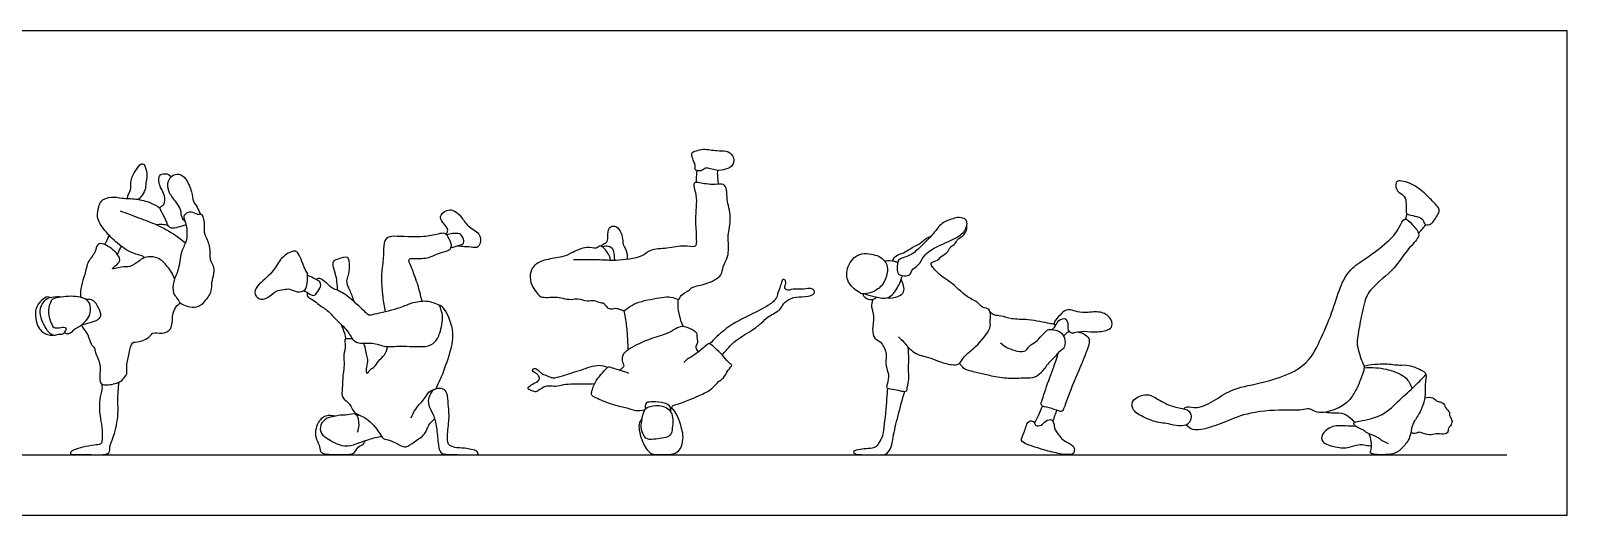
# Model space of a CAD drawing. Header units: millimetres. Extents: x 1.9 to 19.7, y 0.9 to 24.9.
# Drawn here: x 9.41 to 17.15, y 14.22 to 16.66 of the extents above; entities that cross this region are included whole.
import ezdxf

# ---------------------------------------------------------------- set-up
doc = ezdxf.new("R2010")
doc.units = ezdxf.units.MM
for name, color, linetype, true_color in [('AG-DIAGRAM', 7, 'Continuous', 0xfecc66), ('AG-PEOPLE', 7, 'Continuous', 0x66ccff), ('X-VPRT', 6, 'Continuous', 0xff00ff)]:
    doc.layers.add(name, color=color, linetype=linetype, true_color=true_color)

msp = doc.modelspace()

# ---------------------------------------------------------------- linework, layer by layer
at = {"layer": 'AG-DIAGRAM'}
msp.add_line((2.2184, 14.529), (16.8488, 14.529), dxfattribs=at)
at = {"layer": 'AG-PEOPLE'}
for points, knots in [([(12.7705, 15.9586), (12.7779, 15.9573), (12.7975, 15.9565), (12.8112, 15.9802), (12.8701, 15.9544), (12.912, 15.9642), (12.9597, 15.9838), (12.954, 16.0379), (12.9168, 16.0608), (12.8712, 16.0566), (12.8023, 16.0708), (12.7686, 16.0582), (12.7375, 16.052), (12.7491, 16.0184), (12.7561, 15.9985), (12.763, 15.9822), (12.7569, 15.9624), (12.7654, 15.9595), (12.7705, 15.9586)], [0, 0, 0, 0, 0.284504, 0.547022, 0.975666, 1.363523, 1.744647, 2.12357, 2.478927, 2.868623, 3.344467, 3.693323, 3.972533, 4.27888, 4.553021, 4.791703, 5.028508, 5.223668, 5.223668, 5.223668, 5.223668]), ([(9.9008, 15.8186), (9.9016, 15.8245), (9.9028, 15.8372), (9.9195, 15.8605), (9.9172, 15.9015), (9.9232, 15.9279), (9.947, 15.9678), (9.9793, 16.0079), (9.9968, 15.9604), (10.0007, 15.9312), (9.9919, 15.8961), (9.9938, 15.8593), (9.9696, 15.8286), (9.9604, 15.8186), (9.9555, 15.8139)], [0, 0, 0, 0, 0.237958, 0.53278, 0.885875, 1.178012, 1.573686, 1.912815, 2.246861, 2.566925, 2.898246, 3.238574, 3.579005, 3.833496, 3.833496, 3.833496, 3.833496]), ([(12.7661, 15.8991), (12.7664, 15.9054), (12.7671, 15.9181), (12.7692, 15.9451), (12.7705, 15.9586)], [0, 0, 0, 0, 0.2494342, 0.6147353, 0.6147353, 0.6147353, 0.6147353]), ([(12.8785, 15.8909), (12.8774, 15.8992), (12.8757, 15.9152), (12.8732, 15.9433), (12.8744, 15.9544), (12.8751, 15.9598)], [0, 0, 0, 0, 0.286312, 0.5874661, 0.8205396, 0.8205396, 0.8205396, 0.8205396]), ([(10.196, 15.686), (10.1823, 15.6808), (10.1553, 15.6741), (10.1229, 15.6653), (10.1041, 15.6791), (10.0929, 15.7212), (10.0587, 15.7696), (10.0712, 15.7796), (10.0894, 15.7863), (10.0908, 15.8371), (10.0655, 15.8697), (10.0507, 15.9369), (10.0913, 15.9477), (10.1132, 15.9366), (10.1216, 15.9285)], [0, 0, 0, 0, 0.37201, 0.686509, 0.928515, 1.310051, 1.724589, 1.90558, 2.133643, 2.503555, 2.885605, 3.312099, 3.621959, 3.954998, 3.954998, 3.954998, 3.954998]), ([(10.1899, 15.7047), (10.1842, 15.7104), (10.1719, 15.7231), (10.1722, 15.7635), (10.1472, 15.8004), (10.1094, 15.8442), (10.0998, 15.8909), (10.1182, 15.9341), (10.1619, 15.9472), (10.1984, 15.9187), (10.2265, 15.8529), (10.2295, 15.8034), (10.2532, 15.7766), (10.2633, 15.7514), (10.2681, 15.7389)], [0, 0, 0, 0, 0.275897, 0.619236, 0.994836, 1.421187, 1.800852, 2.167867, 2.515612, 2.878529, 3.354184, 3.745902, 4.071641, 4.428302, 4.428302, 4.428302, 4.428302]), ([(12.3339, 15.5067), (12.3327, 15.5171), (12.3303, 15.5327), (12.2868, 15.594), (12.2619, 15.5601), (12.2124, 15.5821), (12.1331, 15.541), (12.0909, 15.522), (12.0083, 15.5136), (11.9466, 15.4868), (11.9253, 15.4364), (11.933, 15.383), (11.9597, 15.3499), (11.9796, 15.3146), (12.0573, 15.3255), (12.0915, 15.3162), (12.1367, 15.3073), (12.1698, 15.3195), (12.2159, 15.2971), (12.2486, 15.311), (12.2823, 15.2926), (12.3014, 15.2945), (12.3115, 15.2726), (12.3336, 15.2591), (12.3566, 15.2688), (12.385, 15.2604), (12.405, 15.2492), (12.4416, 15.2911), (12.5501, 15.3145), (12.6435, 15.3305), (12.6826, 15.3021), (12.6848, 15.3364), (12.7347, 15.3554), (12.7392, 15.3735), (12.8146, 15.3849), (12.8999, 15.427), (12.8962, 15.4772), (12.9322, 15.5227), (12.9276, 15.6047), (12.9249, 15.633), (12.9474, 15.7272), (12.9171, 15.8098), (12.9231, 15.8596), (12.906, 15.8958), (12.8598, 15.8875), (12.817, 15.8909), (12.7843, 15.8963), (12.7557, 15.9024), (12.7514, 15.878), (12.7645, 15.8466), (12.7688, 15.7897), (12.7591, 15.7136), (12.7655, 15.6654), (12.7649, 15.6226), (12.7681, 15.5862), (12.7565, 15.5715), (12.7005, 15.5845), (12.6211, 15.5656), (12.5327, 15.5646), (12.4967, 15.5204), (12.356, 15.5027), (12.2816, 15.5112), (12.1912, 15.51), (12.1475, 15.5093)], [0.039812, 0.039812, 0.039812, 0.039812, 0.289589, 0.743841, 1.034806, 1.428113, 1.956152, 2.358112, 2.873396, 3.335476, 3.739446, 4.150195, 4.520412, 4.860298, 5.343149, 5.699248, 6.073988, 6.410389, 6.802291, 7.134617, 7.476044, 7.709875, 7.974856, 8.252573, 8.529161, 8.836802, 9.081543, 9.469721, 10.084715, 10.649162, 10.972522, 11.244266, 11.646225, 11.870162, 12.35639, 12.902702, 13.271296, 13.701313, 14.203584, 14.519886, 15.067083, 15.609671, 16.009534, 16.329375, 16.699331, 17.081137, 17.41892, 17.696881, 17.937928, 18.269067, 18.704162, 19.207888, 19.607657, 19.986017, 20.323633, 20.531048, 20.938571, 21.47532, 21.993809, 22.411952, 23.070189, 23.590881, 24.24707, 24.24707, 24.24707, 24.24707]), ([(16.3505, 15.7394), (16.3434, 15.7427), (16.34, 15.7536), (16.3445, 15.8018), (16.3316, 15.8382), (16.2916, 15.8501), (16.2872, 15.8991), (16.3064, 15.9126), (16.3866, 15.89), (16.4463, 15.8341), (16.494, 15.7865), (16.5142, 15.7608), (16.4978, 15.7304), (16.4666, 15.6794), (16.4283, 15.6886), (16.4304, 15.7263), (16.3652, 15.7324), (16.3505, 15.7394)], [0, 0, 0, 0, 0.228808, 0.61416, 0.951929, 1.292406, 1.65042, 1.881988, 2.371918, 2.898228, 3.356773, 3.648821, 3.965742, 4.388237, 4.678635, 4.976121, 5.456487, 5.456487, 5.456487, 5.456487]), ([(9.9852, 15.5199), (9.9829, 15.5227), (9.9785, 15.5313), (9.9201, 15.5404), (9.8493, 15.5923), (9.7866, 15.6524), (9.7412, 15.7235), (9.7576, 15.7751), (9.7637, 15.8096), (9.8218, 15.832), (9.8751, 15.8173), (9.9439, 15.8194), (10.0187, 15.799), (10.0502, 15.7806), (10.065, 15.7704)], [0, 0, 0, 0, 0.185971, 0.595132, 1.129119, 1.662954, 2.162712, 2.558434, 2.875538, 3.28926, 3.708249, 4.175224, 4.666865, 5.07964, 5.07964, 5.07964, 5.07964]), ([(9.8638, 15.7564), (9.8805, 15.7501), (9.9143, 15.737), (10.0063, 15.7041), (10.0962, 15.6659), (10.1624, 15.6204), (10.1929, 15.5948)], [0, 0, 0, 0, 0.411404, 0.959695, 1.523772, 2.137596, 2.137596, 2.137596, 2.137596]), ([(10.1853, 15.7228), (10.185, 15.7296), (10.1905, 15.7422), (10.2227, 15.7554), (10.254, 15.7335), (10.2843, 15.7462), (10.2912, 15.6774), (10.2856, 15.6361), (10.3237, 15.5804), (10.3132, 15.5089), (10.3361, 15.4821), (10.3395, 15.4402), (10.3229, 15.3954), (10.3286, 15.3522), (10.2951, 15.3019), (10.2531, 15.2666), (10.2027, 15.2749), (10.164, 15.2894), (10.1517, 15.318), (10.1273, 15.3424), (10.1294, 15.4036), (10.1618, 15.4589), (10.1664, 15.5469), (10.1982, 15.5987), (10.2018, 15.6391), (10.1988, 15.6871), (10.1858, 15.7132), (10.1853, 15.7228)], [0, 0, 0, 0, 0.241631, 0.551086, 0.88778, 1.149254, 1.570481, 1.947429, 2.39427, 2.858059, 3.177162, 3.529152, 3.91541, 4.278311, 4.706611, 5.112526, 5.502941, 5.855415, 6.15649, 6.475649, 6.894495, 7.349732, 7.872905, 8.304455, 8.6565, 9.047665, 9.388195, 9.388195, 9.388195, 9.388195]), ([(11.5036, 15.64), (11.5074, 15.6426), (11.5146, 15.6499), (11.5145, 15.6722), (11.4817, 15.7025), (11.4723, 15.7377), (11.5266, 15.7753), (11.5849, 15.731), (11.6101, 15.6764), (11.6781, 15.6469), (11.6825, 15.5943), (11.6619, 15.5668), (11.6316, 15.5753), (11.5879, 15.5752), (11.5711, 15.5788), (11.5627, 15.5805)], [0, 0, 0, 0, 0.212394, 0.463484, 0.84441, 1.163225, 1.573259, 2.032845, 2.483842, 2.956859, 3.344945, 3.648591, 3.956729, 4.337543, 4.630166, 4.630166, 4.630166, 4.630166]), ([(13.8439, 15.4382), (13.8402, 15.4329), (13.8241, 15.4262), (13.7764, 15.4326), (13.7802, 15.4676), (13.7754, 15.5162), (13.8443, 15.5266), (13.89, 15.5701), (13.9635, 15.6408), (13.9987, 15.6968), (14.0587, 15.7165), (14.088, 15.7254), (14.1343, 15.7161), (14.1289, 15.6631), (14.0838, 15.6191), (13.9805, 15.581), (13.9097, 15.5343), (13.8896, 15.4811), (13.8492, 15.4614), (13.8476, 15.4434), (13.8439, 15.4382)], [0, 0, 0, 0, 0.268343, 0.628827, 0.93766, 1.299539, 1.7294, 2.190384, 2.762123, 3.227019, 3.659561, 3.982921, 4.329007, 4.691932, 5.135825, 5.736513, 6.256414, 6.672552, 7.033412, 7.295234, 7.295234, 7.295234, 7.295234]), ([(15.2211, 14.7601), (15.2264, 14.7639), (15.2387, 14.7749), (15.294, 14.7561), (15.3833, 14.8056), (15.4745, 14.8673), (15.6305, 14.8895), (15.8372, 14.9615), (15.9074, 15.0988), (15.9695, 15.2406), (16.0065, 15.3711), (16.0567, 15.465), (16.1429, 15.5175), (16.2474, 15.5953), (16.3069, 15.6603), (16.3308, 15.7333), (16.3744, 15.6867), (16.4108, 15.6443), (16.4003, 15.6127), (16.3393, 15.5538), (16.288, 15.4639), (16.1613, 15.3681), (16.1262, 15.2948), (16.0952, 15.1142), (16.0939, 15.0731), (16.1186, 14.9977), (16.1302, 14.979), (16.1306, 14.9639), (16.1243, 14.9388), (16.1114, 14.9027), (16.0853, 14.8434), (16.0498, 14.792), (15.9869, 14.7529), (15.8954, 14.7312), (15.8557, 14.7677), (15.8124, 14.7495), (15.7389, 14.7567), (15.5534, 14.7469), (15.4367, 14.6956), (15.3315, 14.6571), (15.2669, 14.6493), (15.2435, 14.6688), (15.2344, 14.6784)], [0, 0, 0, 0, 0.248326, 0.646227, 1.202174, 1.787989, 2.494169, 3.307429, 3.987731, 4.686525, 5.341387, 5.903482, 6.462999, 7.103347, 7.646133, 8.057593, 8.437941, 8.856832, 9.146819, 9.647012, 10.236476, 10.922059, 11.449836, 12.18854, 12.577337, 13.058162, 13.325842, 13.576585, 13.576585, 14.002359, 14.451626, 14.888002, 15.37391, 15.901489, 16.279502, 16.628445, 17.108788, 17.869432, 18.519045, 19.107875, 19.542508, 19.895348, 19.895348, 19.895348, 19.895348]), ([(16.339, 15.7152), (16.341, 15.7206), (16.3435, 15.728), (16.346, 15.7381), (16.3468, 15.7416)], [0, 0, 0, 0, 0.2331204, 0.3502923, 0.3502923, 0.3502923, 0.3502923]), ([(10.0443, 15.6874), (10.0548, 15.6886), (10.0761, 15.6892), (10.0953, 15.6867), (10.1047, 15.6849)], [0, 0, 0, 0, 0.3170923, 0.6187774, 0.6187774, 0.6187774, 0.6187774]), ([(11.3855, 15.3021), (11.3826, 15.3097), (11.378, 15.3258), (11.3773, 15.3385), (11.3609, 15.3939), (11.3325, 15.4701), (11.3109, 15.5177), (11.3488, 15.5146), (11.4216, 15.5172), (11.4574, 15.5403), (11.4955, 15.55), (11.5257, 15.5586), (11.5354, 15.58), (11.5292, 15.6014), (11.514, 15.6302), (11.4988, 15.6469), (11.4628, 15.6387), (11.3919, 15.6237), (11.3318, 15.6249), (11.2613, 15.628), (11.2095, 15.6292), (11.1885, 15.5919), (11.1934, 15.5299), (11.1793, 15.4485), (11.181, 15.3732), (11.1903, 15.2859), (11.1972, 15.2616), (11.2005, 15.2496)], [0, 0, 0, 0, 0.282726, 0.486316, 0.911581, 1.461668, 1.815085, 2.106948, 2.604962, 2.982558, 3.340975, 3.656389, 3.912349, 4.180709, 4.511076, 4.764402, 5.095946, 5.587979, 6.043534, 6.530564, 6.925994, 7.265268, 7.716922, 8.239435, 8.752091, 9.283291, 9.634471, 9.634471, 9.634471, 9.634471]), ([(11.5307, 15.571), (11.5449, 15.5737), (11.5701, 15.5842), (11.5996, 15.5899), (11.5913, 15.6231), (11.5756, 15.6446), (11.5379, 15.6421), (11.5181, 15.639), (11.5081, 15.636)], [0, 0, 0, 0, 0.379273, 0.659987, 0.961303, 1.249446, 1.587431, 1.909827, 1.909827, 1.909827, 1.909827]), ([(12.2857, 15.5788), (12.2945, 15.5909), (12.3187, 15.593), (12.3216, 15.6232), (12.3201, 15.6561), (12.3332, 15.6805), (12.3637, 15.6793), (12.38, 15.6616), (12.3966, 15.6258), (12.3943, 15.5854), (12.4156, 15.5622), (12.4195, 15.5283), (12.4185, 15.512)], [0, 0, 0, 0, 0.304001, 0.613766, 0.9668, 1.262048, 1.566745, 1.856142, 2.233379, 2.607828, 2.936872, 3.360218, 3.360218, 3.360218, 3.360218]), ([(13.7855, 15.1217), (13.794, 15.1129), (13.8124, 15.0965), (13.8614, 15.0337), (13.9368, 15.0203), (13.9838, 14.9995), (14.0485, 14.9798), (14.0929, 14.98), (14.1147, 15.0283), (14.1748, 15.068), (14.2537, 15.1635), (14.2439, 15.1994), (14.2541, 15.2668), (14.2037, 15.2664), (14.1844, 15.3008), (14.1258, 15.3195), (14.0501, 15.4002), (14.0082, 15.4192), (13.9735, 15.4542), (13.9541, 15.4739), (13.9426, 15.4988), (13.9857, 15.5045), (13.9966, 15.5298), (14.0352, 15.5441), (14.0417, 15.5755), (14.0746, 15.5894), (14.0796, 15.6159), (14.1103, 15.6261), (14.1292, 15.6583), (14.1297, 15.6748), (14.1291, 15.6827)], [0, 0, 0, 0, 0.343946, 0.839397, 1.328115, 1.741774, 2.207978, 2.56056, 2.939476, 3.439574, 4.050637, 4.400368, 4.819661, 5.164728, 5.499089, 5.941226, 6.534141, 6.927045, 7.314989, 7.62371, 7.863831, 8.193125, 8.488667, 8.834002, 9.140815, 9.461803, 9.736878, 10.046141, 10.383896, 10.661967, 10.661967, 10.661967, 10.661967]), ([(16.4045, 15.6433), (16.4121, 15.6512), (16.4242, 15.665), (16.4363, 15.6806), (16.4412, 15.6873)], [0, 0, 0, 0, 0.3217021, 0.5499677, 0.5499677, 0.5499677, 0.5499677]), ([(10.1387, 15.4149), (10.1297, 15.437), (10.1044, 15.477), (10.0581, 15.5236), (10.0074, 15.5272), (9.9737, 15.517), (9.9575, 15.5005), (9.911, 15.47), (9.8743, 15.4792), (9.8113, 15.4553), (9.8421, 15.4812), (9.8675, 15.5018), (9.8548, 15.5398), (9.7914, 15.5926), (9.744, 15.5928), (9.743, 15.5458), (9.6982, 15.5039), (9.688, 15.4354), (9.6654, 15.3808), (9.6634, 15.3409), (9.6637, 15.3215)], [0, 0, 0, 0, 0.476024, 0.922879, 1.312652, 1.633285, 1.906336, 2.304705, 2.676825, 3.052532, 3.310254, 3.630413, 3.954743, 4.467246, 4.802145, 5.145155, 5.578344, 6.041298, 6.473807, 6.903063, 6.903063, 6.903063, 6.903063]), ([(9.7853, 15.5871), (9.7909, 15.5952), (9.7987, 15.6084), (9.8059, 15.626), (9.8083, 15.6331)], [0, 0, 0, 0, 0.3057594, 0.5075963, 0.5075963, 0.5075963, 0.5075963]), ([(9.8508, 15.536), (9.8553, 15.547), (9.8615, 15.5608), (9.8686, 15.5749), (9.8702, 15.5781)], [0, 0, 0, 0, 0.3352595, 0.4342453, 0.4342453, 0.4342453, 0.4342453]), ([(12.2939, 15.5749), (12.3008, 15.5783), (12.3164, 15.5817), (12.3489, 15.5741), (12.3531, 15.524), (12.3539, 15.51), (12.354, 15.5067)], [0, 0, 0, 0, 0.274968, 0.576261, 0.987358, 1.125703, 1.125703, 1.125703, 1.125703]), ([(13.7546, 15.5025), (13.7592, 15.5139), (13.7737, 15.5372), (13.8126, 15.5415), (13.8435, 15.5681), (13.8857, 15.5844), (13.9171, 15.6153), (13.9386, 15.625), (13.9492, 15.6296)], [0, 0, 0, 0, 0.345088, 0.687403, 1.046515, 1.427938, 1.801734, 2.13596, 2.13596, 2.13596, 2.13596]), ([(10.8075, 15.4424), (10.8098, 15.4329), (10.8062, 15.3913), (10.8019, 15.3557), (10.7545, 15.342), (10.7196, 15.3667), (10.6888, 15.3597), (10.6444, 15.3558), (10.6104, 15.3155), (10.5608, 15.3064), (10.5335, 15.3472), (10.566, 15.3932), (10.6419, 15.4519), (10.6686, 15.5204), (10.7409, 15.5625), (10.7647, 15.5422), (10.7786, 15.5017), (10.7998, 15.4516), (10.8064, 15.447), (10.8075, 15.4424)], [0, 0, 0, 0, 0.404893, 0.74514, 1.111742, 1.475263, 1.789621, 2.163988, 2.577248, 2.956489, 3.30387, 3.710222, 4.272166, 4.77791, 5.265483, 5.542818, 5.929788, 6.346546, 6.546394, 6.546394, 6.546394, 6.546394]), ([(10.9599, 15.3569), (10.9586, 15.384), (10.9527, 15.4366), (10.9332, 15.4786), (10.9389, 15.508), (10.9661, 15.5149), (11.0159, 15.5373), (11.0185, 15.475), (11.015, 15.4306), (10.9984, 15.4029), (11.0225, 15.3544), (11.0343, 15.3186), (11.042, 15.3001)], [0, 0, 0, 0, 0.519286, 0.908253, 1.187124, 1.490551, 1.857431, 2.251815, 2.649743, 2.955167, 3.360894, 3.807187, 3.807187, 3.807187, 3.807187]), ([(13.6088, 15.338), (13.6178, 15.3379), (13.6489, 15.3423), (13.7038, 15.3745), (13.7255, 15.4259), (13.7337, 15.4743), (13.7106, 15.5132), (13.6781, 15.5343), (13.5823, 15.5531), (13.5233, 15.4787), (13.5188, 15.394), (13.5897, 15.3411), (13.6024, 15.338), (13.6088, 15.338)], [0, 0, 0, 0, 0.34946, 0.798947, 1.219226, 1.609733, 1.971347, 2.324812, 2.855608, 3.376548, 3.879984, 4.384644, 4.629069, 4.629069, 4.629069, 4.629069]), ([(13.7805, 15.497), (13.7756, 15.4984), (13.7533, 15.5035), (13.7316, 15.5057), (13.7148, 15.5036)], [2.4624929, 2.4624929, 2.4624929, 2.4624929, 2.5833173, 2.9877409, 2.9877409, 2.9877409, 2.9877409]), ([(10.7889, 15.3548), (10.797, 15.3502), (10.813, 15.3432), (10.8376, 15.3245), (10.8545, 15.3423), (10.878, 15.3738), (10.8717, 15.4016), (10.8466, 15.4121), (10.822, 15.4258), (10.8085, 15.4311)], [0, 0, 0, 0, 0.305208, 0.598723, 0.858118, 1.217758, 1.497043, 1.786884, 2.166327, 2.166327, 2.166327, 2.166327]), ([(10.8496, 15.4114), (10.8554, 15.4147), (10.87, 15.4234), (10.9044, 15.3943), (10.9259, 15.3678), (10.9878, 15.35), (11.0522, 15.2907), (11.0873, 15.2585), (11.1105, 15.2345), (11.1227, 15.2318), (11.1617, 15.2408), (11.2788, 15.2669), (11.3288, 15.2956), (11.4053, 15.3064), (11.4401, 15.2949), (11.4631, 15.2862), (11.4735, 15.2808)], [0, 0, 0, 0, 0.258164, 0.622343, 0.960987, 1.413634, 1.954548, 2.362938, 2.678727, 2.862314, 3.215583, 3.846391, 4.30523, 4.792931, 5.141959, 5.483757, 5.483757, 5.483757, 5.483757]), ([(13.2199, 15.3586), (13.2167, 15.3611), (13.2111, 15.3688), (13.2143, 15.3798), (13.2203, 15.404), (13.2012, 15.4167), (13.1947, 15.3938), (13.1867, 15.3686), (13.1815, 15.3542), (13.1789, 15.3471)], [6.070808, 6.070808, 6.070808, 6.070808, 6.270552, 6.463303, 6.741128, 6.957394, 7.200861, 7.505306, 7.778752, 7.778752, 7.778752, 7.778752]), ([(13.6155, 15.3382), (13.6327, 15.3313), (13.6678, 15.3233), (13.7382, 15.3072), (13.7808, 15.366), (13.7989, 15.4108), (13.8042, 15.43)], [0, 0, 0, 0, 0.424343, 0.877572, 1.351149, 1.757493, 1.757493, 1.757493, 1.757493]), ([(13.7289, 15.3186), (13.7465, 15.3159), (13.7819, 15.3213), (13.8161, 15.3453), (13.8114, 15.3795), (13.8041, 15.4011), (13.7981, 15.411)], [0, 0, 0, 0, 0.415156, 0.759002, 1.072813, 1.407451, 1.407451, 1.407451, 1.407451]), ([(9.584, 15.1444), (9.5812, 15.1407), (9.5745, 15.1322), (9.5515, 15.1368), (9.5401, 15.1281), (9.5175, 15.1297), (9.4871, 15.1627), (9.4462, 15.2536), (9.4875, 15.3132), (9.519, 15.3239), (9.5539, 15.3265), (9.5703, 15.323)], [0, 0, 0, 0, 0.210705, 0.468147, 0.674751, 0.916482, 1.286447, 1.835968, 2.27933, 2.598987, 2.998035, 2.998035, 2.998035, 2.998035]), ([(9.6785, 15.3171), (9.6907, 15.3125), (9.7173, 15.2945), (9.716, 15.2367), (9.6952, 15.2044), (9.6566, 15.1695), (9.6326, 15.1634), (9.6214, 15.1431), (9.5923, 15.135), (9.5788, 15.1482), (9.595, 15.1571), (9.5872, 15.1737), (9.5568, 15.1676), (9.5277, 15.1647), (9.5114, 15.2016), (9.496, 15.2557), (9.5141, 15.2981), (9.5231, 15.3154), (9.5684, 15.3236), (9.6163, 15.3273), (9.6523, 15.3246), (9.673, 15.3193), (9.6785, 15.3171)], [0, 0, 0, 0, 0.343088, 0.763196, 1.115478, 1.514279, 1.785583, 2.046466, 2.34267, 2.535862, 2.739837, 2.931699, 3.234365, 3.521521, 3.855321, 4.282557, 4.652424, 4.886528, 5.246684, 5.665727, 6.08773, 6.243851, 6.243851, 6.243851, 6.243851]), ([(10.8063, 15.3456), (10.8054, 15.3392), (10.8037, 15.3225), (10.839, 15.3079), (10.8655, 15.2819), (10.9167, 15.2517), (10.9472, 15.209), (11.0118, 15.1574), (11.0335, 15.1027), (11.0751, 15.0849), (11.1339, 15.0971), (11.2049, 15.0667), (11.2745, 15.0805), (11.3997, 15.0663), (11.4542, 15.0919), (11.4803, 15.1513), (11.4958, 15.2353), (11.4648, 15.2903), (11.4995, 15.2658), (11.551, 15.1551), (11.5268, 15.0433), (11.4859, 14.9263), (11.4586, 14.8712), (11.4546, 14.863), (11.4528, 14.8595)], [0, 0, 0, 0, 0.25492, 0.587865, 0.947288, 1.380931, 1.803983, 2.323955, 2.75652, 3.116398, 3.555283, 4.045082, 4.537521, 5.177965, 5.602924, 6.053158, 6.601134, 6.971322, 7.230322, 7.857796, 8.484894, 9.134643, 9.56801, 9.764404, 9.764404, 9.764404, 9.764404]), ([(13.1789, 15.3471), (13.1764, 15.3409), (13.174, 15.3251), (13.1633, 15.3055), (13.1176, 15.2707), (13.0278, 15.2288), (12.9465, 15.1855), (12.9061, 15.1562), (12.8556, 15.1115), (12.8334, 15.0868)], [7.778752, 7.778752, 7.778752, 7.778752, 7.993479, 8.267348, 8.688597, 9.272877, 9.817194, 10.22582, 10.797412, 10.797412, 10.797412, 10.797412]), ([(12.8961, 15.0315), (12.909, 15.0462), (12.9375, 15.0752), (12.9587, 15.1023), (13.0461, 15.1544), (13.094, 15.1892), (13.1288, 15.2288), (13.1921, 15.255), (13.2018, 15.2897), (13.2448, 15.3215), (13.2974, 15.323), (13.354, 15.3283), (13.3657, 15.3493), (13.3554, 15.3612), (13.3358, 15.3694), (13.2952, 15.3581), (13.2434, 15.3647), (13.2322, 15.3547), (13.2199, 15.3586)], [0, 0, 0, 0, 0.445448, 0.796605, 1.375776, 1.833681, 2.254831, 2.720235, 3.057585, 3.461481, 3.895924, 4.326138, 4.570021, 4.778668, 5.03403, 5.415416, 5.833103, 6.070808, 6.070808, 6.070808, 6.070808]), ([(13.6049, 15.3381), (13.6064, 15.3333), (13.61, 15.3227), (13.6401, 15.3048), (13.662, 15.3112), (13.674, 15.3219)], [0, 0, 0, 0, 0.26956, 0.663618, 1.019573, 1.019573, 1.019573, 1.019573]), ([(9.5099, 15.3201), (9.506, 15.3217), (9.4964, 15.3267), (9.4636, 15.3048), (9.4307, 15.2624), (9.4418, 15.1647), (9.4958, 15.1303), (9.5161, 15.1299), (9.5254, 15.1304)], [0, 0, 0, 0, 0.200873, 0.532346, 0.941965, 1.477363, 1.904433, 2.201164, 2.201164, 2.201164, 2.201164]), ([(9.6693, 15.182), (9.6729, 15.1745), (9.68, 15.1586), (9.7047, 15.1333), (9.713, 15.0862), (9.7376, 15.0658), (9.7361, 15.0423), (9.7641, 14.9965), (9.7627, 14.9376), (9.7588, 14.8816), (9.8069, 14.8777), (9.8697, 14.8938), (9.8868, 14.9215), (9.9017, 14.9367), (9.8931, 14.9803), (9.9106, 15.0372), (9.9206, 15.1005), (9.9609, 15.0924), (10.0173, 15.1211), (10.0255, 15.1476), (10.0771, 15.1348), (10.127, 15.1571), (10.1258, 15.2248), (10.1363, 15.2645), (10.1559, 15.2854), (10.1667, 15.2931)], [0, 0, 0, 0, 0.281433, 0.61212, 0.996908, 1.297837, 1.554513, 1.954454, 2.399274, 2.780853, 3.129558, 3.582191, 3.891442, 4.132523, 4.487132, 4.939832, 5.350944, 5.675191, 6.11214, 6.375135, 6.756125, 7.143886, 7.58534, 7.948216, 8.302882, 8.302882, 8.302882, 8.302882]), ([(9.6718, 15.1841), (9.6858, 15.186), (9.7102, 15.1925), (9.7765, 15.2149), (9.7594, 15.2588), (9.7345, 15.3102), (9.7045, 15.3112), (9.6919, 15.3104)], [0, 0, 0, 0, 0.365558, 0.792443, 1.13595, 1.551239, 1.897294, 1.897294, 1.897294, 1.897294]), ([(12.4225, 15.0581), (12.4225, 15.0745), (12.4219, 15.1078), (12.4164, 15.1823), (12.4075, 15.2305), (12.402, 15.255)], [0, 0, 0, 0, 0.4025, 0.893898, 1.391142, 1.391142, 1.391142, 1.391142]), ([(12.7003, 15.1753), (12.6929, 15.1913), (12.6811, 15.2233), (12.6731, 15.281), (12.6749, 15.3009), (12.676, 15.3107)], [0, 0, 0, 0, 0.416729, 0.84748, 1.158809, 1.158809, 1.158809, 1.158809]), ([(13.6547, 15.31), (13.6511, 15.2978), (13.6447, 15.2711), (13.6661, 15.2267), (13.6499, 15.1621), (13.6608, 15.11), (13.6979, 15.1011), (13.7217, 15.0493), (13.7245, 15.0276), (13.7178, 14.9716), (13.7391, 14.9369), (13.7295, 14.8867), (13.721, 14.8606), (13.7558, 14.862), (13.8246, 14.8411), (13.8279, 14.8585), (13.8351, 14.9017), (13.8389, 14.9228), (13.8334, 14.9572), (13.8386, 15.0096), (13.8355, 15.0501), (13.8334, 15.0707)], [0, 0, 0, 0, 0.350215, 0.737639, 1.202361, 1.59034, 1.921381, 2.330887, 2.609739, 3.019903, 3.384435, 3.786918, 4.037668, 4.345197, 4.812519, 5.005645, 5.380449, 5.651176, 5.975024, 6.389011, 6.837113, 6.837113, 6.837113, 6.837113]), ([(14.6472, 15.1469), (14.6508, 15.1451), (14.6586, 15.1387), (14.7093, 15.1548), (14.7665, 15.1435), (14.8372, 15.1525), (14.8678, 15.1757), (14.8514, 15.2288), (14.7925, 15.2539), (14.7254, 15.2406), (14.6768, 15.2487), (14.6447, 15.2622), (14.6177, 15.2524), (14.5922, 15.2252), (14.5629, 15.1931), (14.5712, 15.1815), (14.5739, 15.177)], [0, 0, 0, 0, 0.196009, 0.588056, 1.039395, 1.513765, 1.830865, 2.212415, 2.652031, 3.121475, 3.51948, 3.844128, 4.13046, 4.487617, 4.843345, 5.067381, 5.067381, 5.067381, 5.067381]), ([(11.0013, 15.1123), (10.9983, 15.1291), (10.9884, 15.1621), (10.9819, 15.1764), (10.9785, 15.1836)], [0, 0, 0, 0, 0.4124955, 0.6922771, 0.6922771, 0.6922771, 0.6922771]), ([(12.381, 14.9553), (12.3849, 14.9578), (12.3914, 14.9637), (12.4083, 14.9761), (12.3893, 15.0022), (12.3992, 15.0421), (12.4344, 15.0678), (12.5342, 15.1162), (12.6192, 15.1361), (12.6573, 15.163), (12.6964, 15.1809), (12.7322, 15.1652), (12.7736, 15.1477), (12.7675, 15.1134), (12.7759, 15.0934), (12.7627, 15.0754), (12.7637, 15.0619), (12.7718, 15.0502), (12.7772, 15.0464)], [0, 0, 0, 0, 0.21354, 0.443863, 0.740353, 1.086069, 1.45655, 2.062762, 2.603367, 2.989116, 3.34615, 3.702291, 4.063545, 4.375004, 4.635452, 4.889264, 5.093675, 5.349872, 5.349872, 5.349872, 5.349872]), ([(14.2465, 15.2473), (14.2529, 15.2416), (14.268, 15.2306), (14.3019, 15.2306), (14.3577, 15.2095), (14.4357, 15.2146), (14.5431, 15.1912), (14.5606, 15.1882), (14.5691, 15.1865)], [0, 0, 0, 0, 0.287612, 0.610874, 1.037699, 1.558692, 2.144475, 2.434536, 2.434536, 2.434536, 2.434536]), ([(14.6472, 15.1469), (14.6448, 15.1497), (14.6382, 15.1557), (14.6412, 15.1881), (14.6304, 15.2177), (14.5876, 15.2065), (14.5755, 15.1763), (14.5645, 15.165), (14.5597, 15.1591)], [0, 0, 0, 0, 0.189605, 0.509721, 0.798319, 1.133693, 1.453671, 1.725303, 1.725303, 1.725303, 1.725303]), ([(11.0332, 15.1128), (11.0263, 15.1131), (11.0138, 15.1113), (10.9908, 15.1151), (11.0024, 15.0738), (10.9871, 15.033), (10.9957, 14.9786), (10.9841, 14.9372), (10.9854, 14.8673), (10.9754, 14.8128), (11.0264, 14.7873), (11.0364, 14.7362), (11.1008, 14.7224), (11.1636, 14.6535), (11.187, 14.6058), (11.2246, 14.6046), (11.2752, 14.5749), (11.3041, 14.5625), (11.3471, 14.5963), (11.4029, 14.6286), (11.4157, 14.68), (11.4375, 14.7003), (11.4482, 14.7097)], [0, 0, 0, 0, 0.262704, 0.486744, 0.81487, 1.205926, 1.621578, 2.001576, 2.484657, 2.890436, 3.290169, 3.675555, 4.120526, 4.678385, 5.078921, 5.413388, 5.852861, 6.157297, 6.565952, 7.028515, 7.432862, 7.809133, 7.809133, 7.809133, 7.809133]), ([(14.2992, 15.0921), (14.3071, 15.0848), (14.3237, 15.0702), (14.3813, 15.0474), (14.4291, 15.0464), (14.4414, 15.0796), (14.4786, 15.0943), (14.5032, 15.1284), (14.5273, 15.1472), (14.536, 15.1605), (14.5674, 15.1602), (14.6113, 15.1444), (14.6256, 15.1065), (14.6234, 15.0628), (14.5963, 15.0522), (14.5695, 15.0165), (14.5345, 14.9847), (14.5004, 14.9337), (14.4609, 14.9111), (14.4107, 14.9153), (14.3688, 14.9108), (14.2836, 14.915), (14.2149, 14.936), (14.1834, 14.9391), (14.1524, 14.9497), (14.1152, 14.9581), (14.1032, 14.977), (14.0953, 14.9849), (14.0917, 14.989)], [0, 0, 0, 0, 0.323476, 0.772455, 1.142155, 1.449883, 1.800886, 2.172164, 2.481664, 2.692139, 2.996022, 3.376378, 3.730366, 4.083849, 4.370819, 4.743157, 5.14182, 5.58286, 5.957675, 6.347425, 6.719686, 7.246682, 7.730066, 8.043098, 8.367964, 8.713971, 8.973764, 9.202913, 9.202913, 9.202913, 9.202913]), ([(14.6871, 15.1467), (14.7038, 15.1449), (14.7267, 15.1347), (14.7538, 15.1069), (14.7314, 15.0463), (14.6931, 14.9522), (14.6319, 14.8097), (14.6129, 14.741), (14.5892, 14.7501), (14.5459, 14.7659), (14.4976, 14.7738), (14.5082, 14.8035), (14.5411, 14.9055), (14.5765, 14.9953), (14.5872, 15.03), (14.5907, 15.0428)], [0, 0, 0, 0, 0.339304, 0.657695, 1.074539, 1.653712, 2.368355, 2.792661, 3.020351, 3.415754, 3.773844, 4.028933, 4.612362, 5.199687, 5.487749, 5.487749, 5.487749, 5.487749]), ([(14.6173, 15.1251), (14.6211, 15.1301), (14.6296, 15.1396), (14.6391, 15.1471), (14.6441, 15.1505)], [0, 0, 0, 0, 0.2473769, 0.4890481, 0.4890481, 0.4890481, 0.4890481]), ([(11.0897, 15.0897), (11.0927, 15.0824), (11.0988, 15.0678), (11.1012, 15.0344), (11.1131, 15.008), (11.104, 14.971), (11.1023, 14.9436), (11.1098, 14.9336), (11.1222, 14.9608), (11.149, 14.9691), (11.1636, 15.0029), (11.1989, 15.0286), (11.2081, 15.0585), (11.2108, 15.0732)], [0, 0, 0, 0, 0.279839, 0.608183, 0.915423, 1.271302, 1.572213, 1.713674, 1.990957, 2.294788, 2.631047, 3.007183, 3.392721, 3.392721, 3.392721, 3.392721]), ([(12.6437, 14.761), (12.6436, 14.7656), (12.6458, 14.778), (12.6689, 14.7789), (12.8005, 14.8322), (12.8532, 14.8648), (12.8765, 14.8988), (12.9068, 14.9123), (12.9224, 14.9536), (12.9519, 14.9806), (12.9314, 14.9877), (12.9046, 15.0237), (12.8739, 15.0545), (12.8324, 15.092), (12.8213, 15.0842), (12.7951, 15.0593), (12.7491, 15.0249), (12.7243, 15.0134), (12.7099, 15.0002), (12.7037, 14.9936)], [0, 0, 0, 0, 0.21329, 0.464983, 1.146471, 1.616108, 1.963434, 2.280184, 2.667003, 2.987265, 3.195949, 3.57432, 3.981071, 4.385038, 4.559418, 4.901926, 5.341816, 5.643682, 5.943509, 5.943509, 5.943509, 5.943509]), ([(12.2541, 14.8848), (12.2398, 14.8844), (12.2127, 14.8828), (12.1086, 14.8866), (12.0697, 14.8711), (12.0331, 14.8737), (12.0062, 14.8763), (11.9705, 14.8519), (11.9549, 14.8422), (11.9331, 14.8539), (11.9113, 14.8613), (11.9363, 14.8837), (11.9608, 14.893), (11.9741, 14.9043), (11.9784, 14.9133), (11.9705, 14.9313), (11.9501, 14.9428), (11.9381, 14.9521), (11.9489, 14.971), (11.9787, 14.9479), (11.9866, 14.9361), (12.0093, 14.9284), (12.0279, 14.9201), (12.0532, 14.9133), (12.0963, 14.9288), (12.1829, 14.953), (12.2728, 14.987), (12.3048, 14.974), (12.319, 14.9683)], [0, 0, 0, 0, 0.376242, 0.952552, 1.330045, 1.661763, 1.960278, 2.329385, 2.565164, 2.846264, 3.07482, 3.357587, 3.713147, 3.747487, 3.95596, 4.1973, 4.477598, 4.682473, 4.886816, 5.209666, 5.434602, 5.703875, 6.027869, 6.108357, 6.509716, 7.071346, 7.624164, 8.012587, 8.012587, 8.012587, 8.012587]), ([(12.506, 14.7525), (12.4916, 14.7497), (12.4622, 14.7469), (12.4169, 14.7639), (12.3841, 14.7694), (12.3098, 14.791), (12.2431, 14.8224), (12.2369, 14.8317), (12.2398, 14.8536), (12.2629, 14.907), (12.2915, 14.9378), (12.3216, 14.9737), (12.3299, 14.9706), (12.3606, 14.9608), (12.3823, 14.9555), (12.4114, 14.945), (12.4253, 14.9391)], [0, 0, 0, 0, 0.380522, 0.768547, 1.098505, 1.614892, 2.099183, 2.265401, 2.518471, 2.95171, 3.349684, 3.717308, 3.869948, 4.18506, 4.471132, 4.856959, 4.856959, 4.856959, 4.856959]), ([(16.1292, 14.9762), (16.1646, 14.9832), (16.2349, 14.9907), (16.3082, 14.9769), (16.355, 14.9848), (16.4237, 14.9527), (16.4486, 14.9358), (16.4324, 14.8782), (16.4452, 14.8179), (16.4034, 14.7215), (16.3678, 14.6801), (16.3665, 14.6138), (16.3233, 14.5632), (16.2909, 14.5309), (16.2121, 14.5274), (16.153, 14.5321), (16.1696, 14.5577), (16.1674, 14.5974), (16.1608, 14.6216), (16.1558, 14.6333)], [0, 0, 0, 0, 0.583644, 1.058435, 1.445181, 1.924259, 2.207004, 2.608054, 3.058634, 3.620549, 4.035542, 4.472283, 4.92133, 5.363248, 5.798577, 6.176454, 6.421113, 6.775639, 7.122801, 7.122801, 7.122801, 7.122801]), ([(16.13, 14.9666), (16.1675, 14.97), (16.2416, 14.9637), (16.3045, 14.9388), (16.3443, 14.9179), (16.3658, 14.8809), (16.3711, 14.8615)], [0, 0, 0, 0, 0.595585, 1.051598, 1.419615, 1.855452, 1.855452, 1.855452, 1.855452]), ([(9.7712, 14.8854), (9.7722, 14.8764), (9.7748, 14.8566), (9.7569, 14.8048), (9.7607, 14.7219), (9.7742, 14.6718), (9.7746, 14.5924), (9.7645, 14.5804), (9.7308, 14.5775), (9.6752, 14.5674), (9.6345, 14.5547), (9.6116, 14.5428), (9.6147, 14.5281), (9.6553, 14.5304), (9.7257, 14.529), (9.7968, 14.5276), (9.8144, 14.545), (9.8092, 14.5734), (9.8359, 14.6234), (9.8579, 14.7346), (9.8497, 14.8006), (9.8553, 14.864), (9.8588, 14.8947)], [0, 0, 0, 0, 0.293765, 0.706309, 1.211686, 1.643186, 2.126563, 2.323568, 2.636225, 3.067902, 3.444572, 3.725497, 3.885508, 4.216336, 4.714735, 5.181363, 5.424917, 5.701075, 6.122362, 6.717157, 7.18586, 7.726474, 7.726474, 7.726474, 7.726474]), ([(11.6681, 14.5288), (11.6598, 14.5263), (11.5985, 14.5298), (11.5091, 14.5288), (11.4789, 14.5354), (11.467, 14.5674), (11.4616, 14.6367), (11.4523, 14.7099), (11.4269, 14.7563), (11.4086, 14.8008), (11.4341, 14.8504), (11.4511, 14.8613), (11.4943, 14.865), (11.5131, 14.8368), (11.5163, 14.7819), (11.5239, 14.727), (11.5133, 14.6484), (11.512, 14.5923), (11.5238, 14.5723), (11.5615, 14.5621), (11.61, 14.5615), (11.6382, 14.5537), (11.67, 14.5477), (11.6681, 14.5288)], [0, 0, 0, 0, 0.483103, 1.070252, 1.374995, 1.696501, 2.200173, 2.718447, 3.149658, 3.555294, 3.978167, 4.248224, 4.616668, 4.940161, 5.376176, 5.828508, 6.367315, 6.807868, 7.070857, 7.434575, 7.850481, 8.19488, 8.542622, 8.542622, 8.542622, 8.542622]), ([(13.7296, 14.863), (13.7281, 14.8454), (13.7253, 14.8134), (13.7127, 14.6657), (13.7058, 14.626), (13.6883, 14.5879), (13.6664, 14.5619), (13.6355, 14.5602), (13.5559, 14.5533), (13.5587, 14.5338), (13.5925, 14.5269), (13.6689, 14.5314), (13.7216, 14.5214), (13.7519, 14.5695), (13.7567, 14.6193), (13.7833, 14.7302), (13.8042, 14.8073), (13.8162, 14.8475)], [0, 0, 0, 0, 0.414172, 1.095816, 1.471353, 1.82787, 2.140903, 2.47203, 2.958661, 3.128192, 3.439329, 3.948786, 4.349079, 4.736353, 5.141053, 5.740913, 6.378177, 6.378177, 6.378177, 6.378177]), ([(16.2525, 14.5844), (16.2399, 14.5894), (16.2143, 14.6015), (16.197, 14.6204), (16.1418, 14.6356), (16.1282, 14.6557), (16.0853, 14.6673), (16.0732, 14.6918), (16.1141, 14.6988), (16.2308, 14.7224), (16.3052, 14.8043), (16.3824, 14.8701), (16.4149, 14.9049), (16.4333, 14.924), (16.4419, 14.9333)], [0, 0, 0, 0, 0.356693, 0.648485, 1.056652, 1.337842, 1.703322, 1.936807, 2.246318, 2.855317, 3.456099, 4.016105, 4.400026, 4.744799, 4.744799, 4.744799, 4.744799]), ([(11.3295, 14.7141), (11.3359, 14.7296), (11.3481, 14.7599), (11.4034, 14.8141), (11.4153, 14.8449), (11.4377, 14.8553), (11.4482, 14.858)], [0, 0, 0, 0, 0.408644, 0.907203, 1.235319, 1.564336, 1.564336, 1.564336, 1.564336]), ([(12.5125, 14.7609), (12.5097, 14.7691), (12.5122, 14.7881), (12.5225, 14.7966), (12.5646, 14.7977), (12.6154, 14.7898), (12.6357, 14.7716), (12.6378, 14.7533), (12.6365, 14.7451)], [0, 0, 0, 0, 0.291884, 0.485019, 0.850444, 1.266724, 1.550617, 1.835883, 1.835883, 1.835883, 1.835883]), ([(15.2344, 14.6784), (15.2442, 14.6825), (15.2567, 14.6982), (15.2635, 14.747), (15.2109, 14.7646), (15.149, 14.7723), (15.0772, 14.8175), (15.0367, 14.8374), (14.9615, 14.8134), (14.9565, 14.7543), (15.0163, 14.7165), (15.095, 14.6878), (15.1344, 14.6886), (15.1817, 14.6728), (15.2214, 14.6729), (15.2344, 14.6784)], [0, 0, 0, 0, 0.303757, 0.658301, 1.039391, 1.494949, 2.003398, 2.381284, 2.843039, 3.216122, 3.674229, 4.188131, 4.537047, 4.931852, 5.333859, 5.333859, 5.333859, 5.333859]), ([(16.436, 14.8145), (16.4485, 14.8184), (16.4769, 14.8206), (16.4972, 14.7959), (16.5157, 14.7969), (16.5382, 14.7813), (16.5366, 14.7649), (16.5647, 14.7434), (16.5585, 14.7317), (16.5653, 14.715), (16.5774, 14.6974), (16.5667, 14.6728), (16.5519, 14.6625), (16.5574, 14.6415), (16.5291, 14.6281), (16.4921, 14.6396), (16.4601, 14.6211), (16.4148, 14.6442), (16.398, 14.6403), (16.3852, 14.6346), (16.3716, 14.6372), (16.3656, 14.6399)], [0, 0, 0, 0, 0.351866, 0.648912, 0.8826, 1.174967, 1.397875, 1.708101, 1.942788, 2.175172, 2.426029, 2.70215, 2.93028, 3.16104, 3.43466, 3.785783, 4.110086, 4.494926, 4.719956, 4.923777, 5.172695, 5.172695, 5.172695, 5.172695]), ([(10.9477, 14.7226), (10.9325, 14.7271), (10.897, 14.7297), (10.8534, 14.6902), (10.8408, 14.6169), (10.8701, 14.58), (10.8689, 14.5434), (10.8905, 14.534), (10.9292, 14.5293), (11.0067, 14.5299), (11.0466, 14.5322), (11.0594, 14.5708), (11.0907, 14.5784), (11.0955, 14.5929), (11.0975, 14.5992)], [0, 0, 0, 0, 0.391055, 0.807724, 1.276905, 1.658839, 1.976829, 2.221068, 2.577157, 3.082506, 3.422513, 3.754992, 4.058965, 4.310672, 4.310672, 4.310672, 4.310672]), ([(11.0595, 14.6418), (11.0643, 14.6533), (11.0708, 14.6752), (11.0598, 14.746), (11.0077, 14.7253), (10.9733, 14.7297), (10.9415, 14.7201), (10.9164, 14.7194), (10.8739, 14.6929), (10.8678, 14.6413), (10.9042, 14.6103), (10.9808, 14.5678), (11.0393, 14.5763), (11.1068, 14.6045), (11.1636, 14.6193), (11.1815, 14.6208)], [0, 0, 0, 0, 0.345742, 0.766508, 1.134096, 1.476577, 1.791932, 2.076124, 2.459857, 2.833726, 3.214604, 3.739827, 4.170898, 4.661967, 5.029389, 5.029389, 5.029389, 5.029389]), ([(11.0555, 14.7271), (11.0579, 14.727), (11.0606, 14.7267), (11.0661, 14.7283), (11.0681, 14.7291)], [0, 0, 0, 0, 0.1539454, 0.2332868, 0.2332868, 0.2332868, 0.2332868]), ([(12.494, 14.7121), (12.4871, 14.7028), (12.4691, 14.682), (12.4919, 14.5929), (12.5297, 14.5317), (12.5773, 14.5291), (12.6774, 14.5278), (12.6962, 14.5847), (12.7039, 14.6274), (12.679, 14.7067), (12.6605, 14.7469), (12.6427, 14.7625), (12.6338, 14.7687)], [0, 0, 0, 0, 0.337436, 0.875894, 1.344168, 1.730859, 2.274783, 2.68914, 3.073162, 3.589203, 3.973615, 4.300139, 4.300139, 4.300139, 4.300139]), ([(12.4919, 14.6995), (12.4893, 14.6834), (12.4855, 14.6578), (12.5095, 14.6043), (12.5511, 14.6059), (12.6363, 14.6147), (12.645, 14.6551), (12.6553, 14.7402), (12.5965, 14.781), (12.5351, 14.7744), (12.5016, 14.7588), (12.4948, 14.718), (12.4919, 14.6995)], [0, 0, 0, 0, 0.378509, 0.778294, 1.138826, 1.645127, 1.988972, 2.498402, 2.949576, 3.389375, 3.718494, 4.150659, 4.150659, 4.150659, 4.150659]), ([(14.4696, 14.687), (14.4671, 14.6919), (14.4595, 14.7019), (14.4309, 14.6967), (14.421, 14.6379), (14.3941, 14.5984), (14.4375, 14.5779), (14.53, 14.5489), (14.6019, 14.5316), (14.6618, 14.5259), (14.6726, 14.5477), (14.6691, 14.5764), (14.6236, 14.595), (14.6034, 14.6131), (14.5718, 14.6523), (14.5703, 14.6706), (14.5633, 14.7128), (14.5234, 14.6997), (14.5083, 14.6756), (14.4755, 14.6711), (14.472, 14.6824), (14.4696, 14.687)], [0, 0, 0, 0, 0.223544, 0.477205, 0.903636, 1.254069, 1.586231, 2.144059, 2.646055, 3.050463, 3.291202, 3.568774, 3.942997, 4.251437, 4.631833, 4.886082, 5.206602, 5.516174, 5.822229, 6.10855, 6.320283, 6.320283, 6.320283, 6.320283]), ([(14.4696, 14.687), (14.4765, 14.6999), (14.4898, 14.7258), (14.5042, 14.7576), (14.511, 14.7737)], [0, 0, 0, 0, 0.3688517, 0.7726563, 0.7726563, 0.7726563, 0.7726563]), ([(14.5629, 14.6973), (14.5663, 14.7077), (14.5725, 14.7254), (14.5799, 14.7443), (14.5832, 14.7523)], [0, 0, 0, 0, 0.3197169, 0.5588887, 0.5588887, 0.5588887, 0.5588887]), ([(15.935, 14.7427), (15.9498, 14.7419), (15.9792, 14.7381), (16.0284, 14.7412), (16.0692, 14.7086), (16.0775, 14.6966), (16.0814, 14.6905)], [0, 0, 0, 0, 0.373338, 0.764853, 1.155403, 1.415861, 1.415861, 1.415861, 1.415861]), ([(16.0874, 14.6716), (16.0703, 14.673), (16.0357, 14.6723), (15.9728, 14.6794), (15.9138, 14.6349), (15.9148, 14.5876), (15.9881, 14.5637), (16.0544, 14.5618), (16.099, 14.5832), (16.1384, 14.5773), (16.1582, 14.5738), (16.1679, 14.5712)], [0, 0, 0, 0, 0.402062, 0.845438, 1.302847, 1.632487, 2.100426, 2.565002, 2.950083, 3.295095, 3.602242, 3.602242, 3.602242, 3.602242])]:
    msp.add_open_spline(points, degree=3, knots=knots, dxfattribs=at)
at = {"layer": 'X-VPRT'}
msp.add_lwpolyline([(1.9136, 16.6626), (1.9136, 14.2242), (17.1536, 14.2242), (17.1536, 16.6626)], close=True, dxfattribs=at)

doc.saveas('drawing.dxf')
